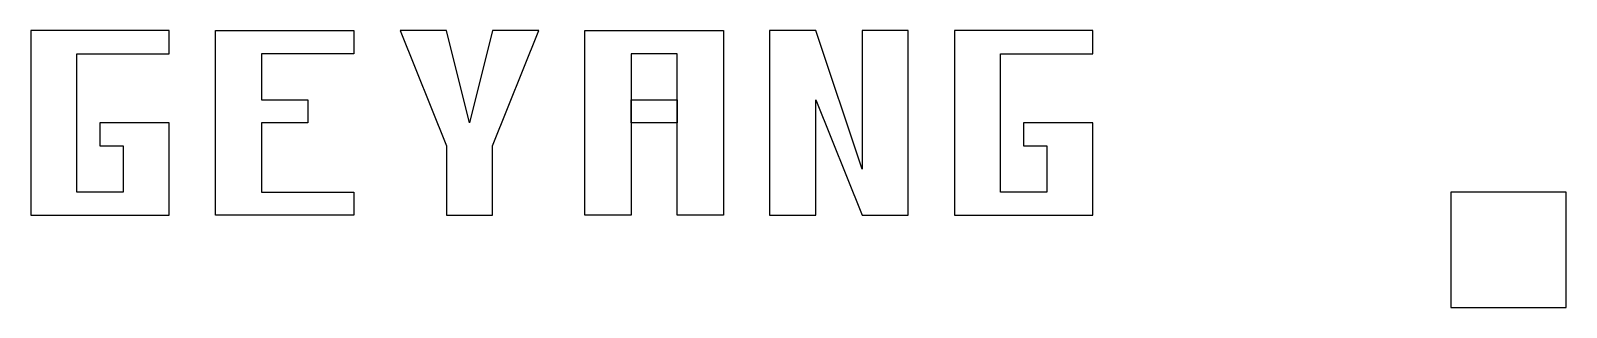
# Model space of a CAD drawing. Extents: x -200 to 7200, y -200 to 2100.
# Drawn here: x 6300 to 6965, y 60 to 180 of the extents above; entities that cross this region are included whole.
import ezdxf

# ---------------------------------------------------------------- set-up
doc = ezdxf.new("R2010")
doc.units = 0
doc.header["$MEASUREMENT"] = 0
doc.layers.get('0').update_dxf_attribs({"linetype": 'CONTINUOUS'})
doc.layers.add('GAP', color=1, linetype='CONTINUOUS')

# ---------------------------------------------------------------- blocks, each defined once
blk = doc.blocks.new('R2C1BGAP')
at = {"layer": 'GAP'}
for points in [[(6300, 100), (6360, 100), (6360, 140), (6330, 140), (6330, 130), (6340, 130), (6340, 110), (6320, 110), (6320, 170), (6360, 170), (6360, 180), (6300, 180), (6300, 100), (6300, 100)], [(6380, 100), (6380, 180), (6440, 180), (6440, 170), (6400, 170), (6400, 150), (6420, 150), (6420, 140), (6400, 140), (6400, 110), (6440, 110), (6440, 100), (6380, 100), (6380, 100)], [(6480, 100), (6500, 100), (6500, 130), (6520, 180), (6500, 180), (6490, 140), (6480, 180), (6460, 180), (6480, 130), (6480, 100), (6480, 100)], [(6540, 100), (6540, 180), (6600, 180), (6600, 100), (6580, 100), (6580, 170), (6560, 170), (6560, 100), (6540, 100)], [(6620, 100), (6640, 100), (6640, 150), (6660, 100), (6680, 100), (6680, 180), (6660, 180), (6660, 120), (6640, 180), (6620, 180), (6620, 100), (6620, 100)], [(6700, 100), (6760, 100), (6760, 140), (6730, 140), (6730, 130), (6740, 130), (6740, 110), (6720, 110), (6720, 170), (6760, 170), (6760, 180), (6700, 180), (6700, 100), (6700, 100)], [(6560, 140), (6560, 150), (6580, 150), (6580, 140), (6560, 140)]]:
    blk.add_lwpolyline(points, dxfattribs=at)
blk = doc.blocks.new('R2C1B')
at = {"layer": 'GAP'}
blk.add_lwpolyline([(6915, 60), (6965, 60), (6965, 110), (6915, 110), (6915, 60)], dxfattribs=at)

msp = doc.modelspace()

# ---------------------------------------------------------------- block references
msp.add_blockref('R2C1B', (0, 0))
at = {"layer": 'GAP'}
msp.add_blockref('R2C1BGAP', (0, 0), dxfattribs=at)

doc.saveas('drawing.dxf')
